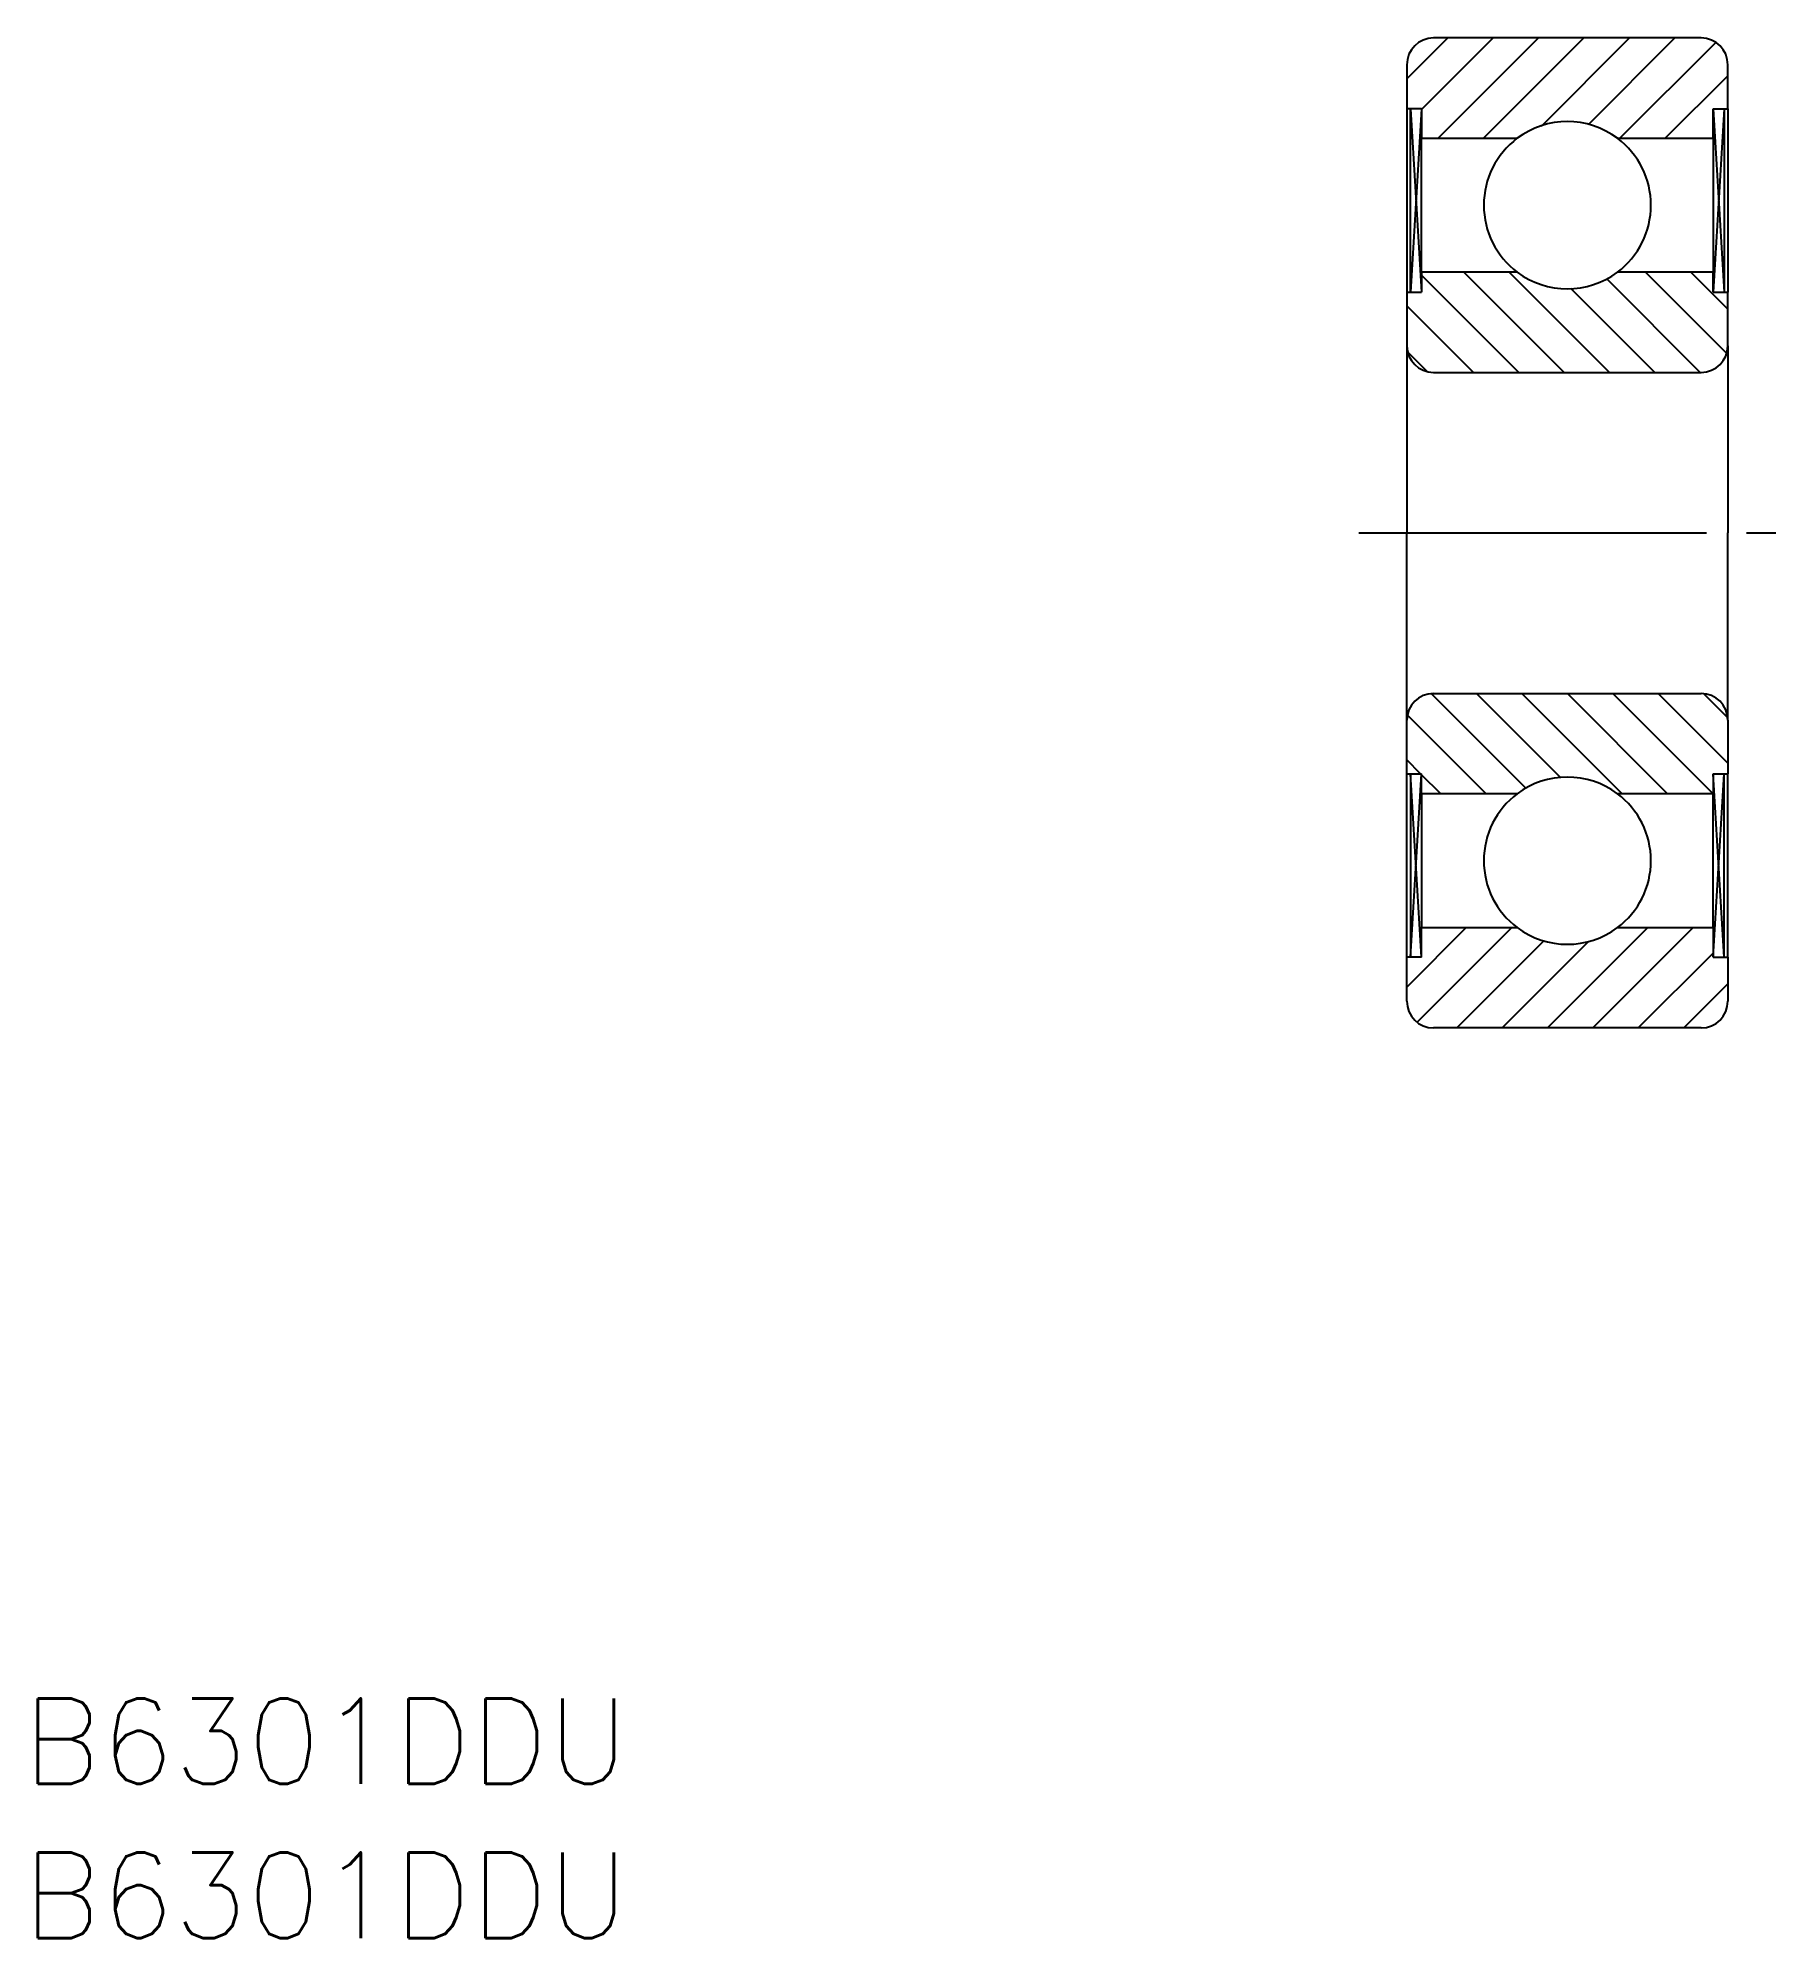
# Model space of a CAD drawing. Extents: x 165.2 to 230.2, y 137.5 to 208.5.
import ezdxf

# ---------------------------------------------------------------- set-up
doc = ezdxf.new("R2010")
doc.units = 0
doc.header["$MEASUREMENT"] = 0
doc.linetypes.add('CENTER', pattern=[17.5, 13, -1.5, 1.5, -1.5])
doc.layers.get('0').update_dxf_attribs({"linetype": 'CONTINUOUS'})
doc.layers.add('CENTER', color=1, linetype='CENTER')
doc.styles.get("Standard").update_dxf_attribs({"font": 'txt.shx', "bigfont": '@extfont2.shx'})

msp = doc.modelspace()

# ---------------------------------------------------------------- linework, layer by layer
at = {"color": 3, "linetype": 'Continuous'}
for p, q in [((216.353, 207.016), (217.883, 208.546)), ((216.905, 205.871), (219.58, 208.546)), ((217.527, 204.796), (221.277, 208.546)), ((219.224, 204.796), (222.974, 208.546)), ((221.381, 205.256), (224.671, 208.546)), ((223.138, 205.315), (226.368, 208.546)), ((224.315, 204.796), (227.901, 208.381)), ((226.012, 204.796), (228.353, 207.137)), ((220.536, 196.046), (216.905, 199.676)), ((222.233, 196.046), (218.483, 199.796)), ((223.93, 196.046), (220.18, 199.796)), ((228.307, 196.76), (225.271, 199.796)), ((228.353, 198.41), (226.968, 199.796)), ((225.627, 196.046), (222.489, 199.184)), ((227.324, 196.046), (223.823, 199.546)), ((218.839, 196.046), (216.353, 198.531)), ((217.107, 196.08), (216.388, 196.799)), ((220.809, 180.499), (217.27, 184.037)), ((222.098, 180.907), (218.959, 184.046)), ((224.406, 180.296), (220.656, 184.046)), ((226.103, 180.296), (222.353, 184.046)), ((227.801, 180.296), (224.051, 184.046)), ((228.353, 181.44), (225.748, 184.046)), ((228.344, 183.147), (227.455, 184.036)), ((219.315, 180.296), (216.372, 183.238)), ((216.868, 181.046), (216.353, 181.56)), ((217.618, 180.296), (216.905, 181.008)), ((216.353, 173.075), (218.574, 175.296)), ((216.738, 171.763), (220.271, 175.296)), ((218.218, 171.546), (221.473, 174.8)), ((219.915, 171.546), (223.148, 174.778)), ((221.612, 171.546), (225.362, 175.296)), ((223.309, 171.546), (227.059, 175.296)), ((225.006, 171.546), (227.801, 174.341)), ((226.703, 171.546), (228.353, 173.196))]:
    msp.add_line(p, q, dxfattribs=at)
at = {"color": 7, "linetype": 'Continuous'}
for p, q in [((227.353, 208.546), (217.353, 208.546)), ((216.353, 207.546), (216.353, 205.896)), ((228.353, 205.896), (228.353, 207.546)), ((216.905, 205.896), (216.353, 205.896)), ((216.353, 205.896), (216.353, 199.046)), ((216.491, 199.046), (216.491, 205.896)), ((216.491, 205.896), (216.905, 199.046)), ((216.905, 205.896), (216.491, 199.046)), ((216.905, 205.896), (216.905, 204.796)), ((227.801, 204.796), (227.801, 205.896)), ((227.801, 205.896), (228.353, 205.896)), ((227.801, 205.896), (228.215, 199.046)), ((228.215, 205.896), (227.801, 199.046)), ((228.215, 205.896), (228.215, 199.046)), ((228.353, 205.896), (228.353, 199.046)), ((216.905, 204.796), (220.478, 204.796)), ((216.905, 199.796), (216.905, 204.796)), ((224.228, 204.796), (227.801, 204.796)), ((227.801, 204.796), (227.801, 199.796)), ((220.478, 199.796), (216.905, 199.796)), ((216.905, 199.796), (216.905, 199.046)), ((227.801, 199.796), (224.228, 199.796)), ((227.801, 199.046), (227.801, 199.796)), ((216.353, 199.046), (216.353, 197.046)), ((216.353, 199.046), (216.905, 199.046)), ((227.801, 199.046), (228.353, 199.046)), ((228.353, 197.046), (228.353, 199.046)), ((216.353, 197.046), (216.353, 190.046)), ((228.353, 197.046), (228.353, 190.046)), ((217.353, 196.046), (227.353, 196.046)), ((216.353, 183.046), (216.353, 190.046)), ((228.353, 183.046), (228.353, 190.046)), ((217.353, 184.046), (227.353, 184.046)), ((216.353, 181.046), (216.353, 183.046)), ((228.353, 183.046), (228.353, 181.046)), ((216.353, 174.196), (216.353, 181.046)), ((216.353, 181.046), (216.905, 181.046)), ((216.491, 181.046), (216.491, 174.196)), ((216.491, 174.196), (216.905, 181.046)), ((216.905, 174.196), (216.491, 181.046)), ((216.905, 180.296), (216.905, 181.046)), ((227.801, 181.046), (227.801, 180.296)), ((227.801, 181.046), (228.353, 181.046)), ((227.801, 174.196), (228.215, 181.046)), ((228.215, 174.196), (227.801, 181.046)), ((228.215, 174.196), (228.215, 181.046)), ((228.353, 174.196), (228.353, 181.046)), ((220.478, 180.296), (216.905, 180.296)), ((216.905, 180.296), (216.905, 175.296)), ((227.801, 180.296), (224.228, 180.296)), ((227.801, 175.296), (227.801, 180.296)), ((216.905, 175.296), (220.478, 175.296)), ((216.905, 174.196), (216.905, 175.296)), ((224.228, 175.296), (227.801, 175.296)), ((227.801, 175.296), (227.801, 174.196)), ((216.353, 172.546), (216.353, 174.196)), ((216.905, 174.196), (216.353, 174.196)), ((227.801, 174.196), (228.353, 174.196)), ((228.353, 174.196), (228.353, 172.546)), ((227.353, 171.546), (217.353, 171.546))]:
    msp.add_line(p, q, dxfattribs=at)
for centre, radius, start, end in [((217.353, 207.546), 1, 90, 180), ((227.353, 207.546), 1, 0, 90), ((222.353, 202.296), 3.125, 53.1301, 126.8699), ((222.353, 202.296), 3.125, 126.8699, 233.1301), ((222.353, 202.296), 3.125, 306.8699, 53.1301), ((222.353, 202.296), 3.125, 233.1301, 306.8699), ((217.353, 197.046), 1, 180, 270), ((227.353, 197.046), 1, 270, 0), ((217.353, 183.046), 1, 90, 180), ((227.353, 183.046), 1, 0, 90), ((222.353, 177.796), 3.125, 53.1301, 126.8699), ((222.353, 177.796), 3.125, 126.8699, 233.1301), ((222.353, 177.796), 3.125, 306.8699, 53.1301), ((222.353, 177.796), 3.125, 233.1301, 306.8699), ((217.353, 172.546), 1, 180, 270), ((227.353, 172.546), 1, 270, 0)]:
    msp.add_arc(centre, radius, start, end, dxfattribs=at)
at = {"layer": 'CENTER', "color": 1, "linetype": 'CENTER'}
msp.add_line((214.553, 190.046), (230.153, 190.046), dxfattribs=at)

# ---------------------------------------------------------------- texts
at = {"color": 7, "linetype": 'Continuous'}
for p in [(164.628, 143.288), (164.628, 137.53)]:
    msp.add_text('B6301DDU', height=3.2, dxfattribs=at).set_placement(p)

doc.saveas('drawing.dxf')
